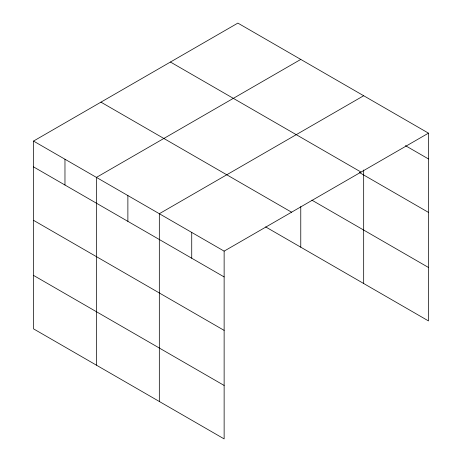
<?xml version="1.0" encoding="UTF-8"?>
<svg xmlns="http://www.w3.org/2000/svg" width="462" height="462" viewBox="0 0 462 462"><rect width="100%" height="100%" fill="white"/><g stroke="black" fill="none" stroke-linecap="round" stroke-linejoin="round"><path stroke-width="0.69" d="M428.482 133.154L237.866 23.1L33.518 141.077L33.518 328.846L224.134 438.9L224.134 251.132L428.482 133.154L428.482 320.923L265.615 226.894M363.675 169.993L363.675 283.501M300.768 59.419L96.419 177.396L96.419 365.165M363.675 95.732L159.326 213.715L159.326 401.484M405.422 145.64L428.482 158.951M170.432 62.035L361.047 172.083M359.355 172.488L428.482 212.399M311.867 200.144L428.482 267.469M100.953 102.148L291.568 212.197M33.518 141.077L224.134 251.132M33.518 166.874L224.134 276.929M33.518 220.328L224.134 330.376M33.518 275.398L224.134 385.447M300.768 206.566L300.768 247.187M191.73 232.421L191.73 258.218M127.876 195.553L127.876 221.35M64.969 159.24L64.969 185.037"/></g></svg>
